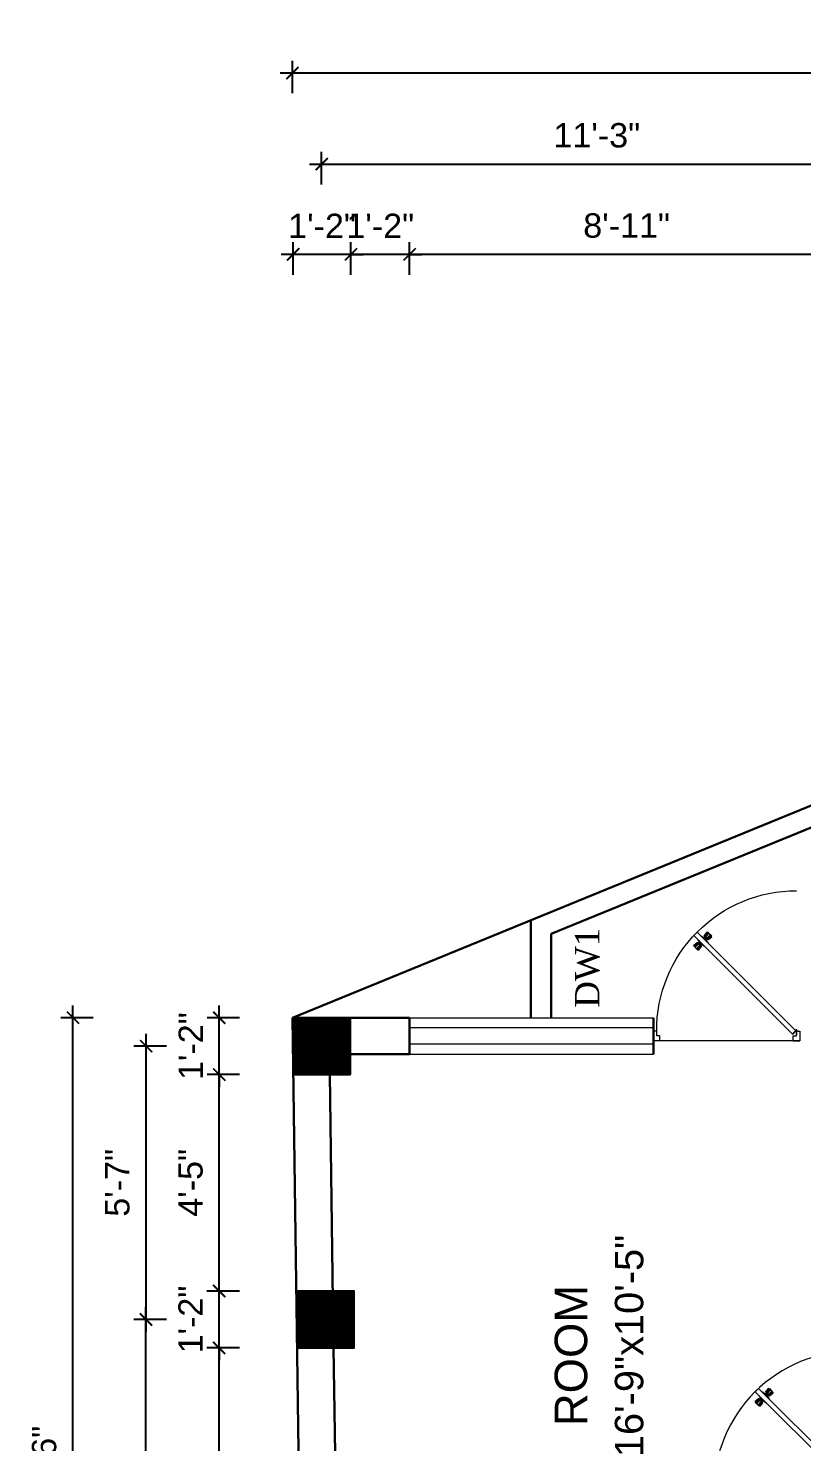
# Model space of a CAD drawing. Header units: inches. Extents: x -4737 to 13205, y 2479 to 13285.
# Drawn here: x -4737 to -4546.7, y 11944.6 to 12292.3 of the extents above; entities that cross this region are included whole.
import ezdxf

# ---------------------------------------------------------------- set-up
doc = ezdxf.new("R2010")
doc.units = ezdxf.units.IN
doc.header["$MEASUREMENT"] = 0
for name, color, linetype, lineweight in [('hatch-.09', 8, 'Continuous', 9), ('Label', 7, 'Continuous', 13), ('ns_DIMS', 1, 'Continuous', 0), ('ns_TEXT', 7, 'Continuous', 13), ('PUERTAS', 7, 'Continuous', 9), ('Text', 7, 'Continuous', 13), ('WALL', 12, 'Continuous', 30), ('wall2', 1, 'Continuous', 15), ('windoow', 4, 'Continuous', 5)]:
    doc.layers.add(name, color=color, linetype=linetype, lineweight=lineweight)
doc.styles.add('arial 1000', font='arial.ttf')
doc.styles.add('dim', font='arial.ttf', dxfattribs={"height": 7})
doc.styles.get("Standard").update_dxf_attribs({"font": 'arial.ttf'})
doc.dimstyles.new("1-8'", dxfattribs={"dimtxt": 6, "dimasz": 3, "dimexe": 3, "dimexo": 6, "dimgap": 4, "dimtad": 1, "dimdec": 0, "dimzin": 0, "dimdsep": 46, "dimlunit": 4, "dimtxsty": 'arial 1000', "dimblk": 'ARCHTICK', "dimcen": 8, "dimdle": 3, "dimclrt": 7, "dimazin": 0, "dimtfac": 1, "dimtdec": 0, "dimtix": 1, "dimtmove": 2, "dimatfit": 3, "dimfxl": 5, "dimfxlon": 1, "dimarcsym": 0})

# ---------------------------------------------------------------- blocks, each defined once
blk = doc.blocks.new('3ft')
at = {"layer": 'PUERTAS', "color": 2}
for p, q in [((1.01, 2.52), (25.23, 26.74)), ((26.05, 25.92), (1.77, 1.64)), ((21.99, 26.11), (21.98, 26.13)), ((26.05, 25.92), (25.23, 26.74)), ((25.42, 22.68), (25.43, 22.67)), ((0, 2.4), (0, 0)), ((0.72, 2.4), (0, 2.4)), ((1.6, 0), (0, 0)), ((0.72, 1.52), (0.72, 2.44)), ((0.8, 1.52), (0.72, 1.52)), ((0.8, 1.52), (0.8, 2.41)), ((0.8, 1.2), (0.8, 1.52)), ((1.6, 1.2), (0.8, 1.2)), ((1.57, 1.84), (0.94, 2.47)), ((1.63, 1.89), (0.97, 2.55)), ((1.63, 1.89), (1.57, 1.84)), ((1.77, 1.64), (1.57, 1.84)), ((1.6, 0), (1.6, 1.2)), ((34.4, 0), (34.4, 1.2)), ((34.4, 1.2), (35.2, 1.2)), ((34.4, 0), (36, 0)), ((35.2, 1.2), (35.2, 2.4)), ((35.2, 2.4), (36, 2.4)), ((36, 0), (36, 2.4))]:
    blk.add_line(p, q, dxfattribs=at)
at = {"layer": 'PUERTAS', "color": 8}
for p, q in [((22.57, 24.94), (21.65, 25.68)), ((22.63, 24.99), (21.69, 25.75)), ((22.74, 25.1), (21.84, 25.9)), ((22.13, 26.28), (21.98, 26.13)), ((22.88, 25.24), (22.01, 26.06)), ((22.13, 26.28), (22.27, 26.42)), ((22.29, 26.41), (22.27, 26.42)), ((23.16, 25.52), (22.34, 26.39)), ((23.3, 25.66), (22.5, 26.56)), ((23.41, 25.77), (22.65, 26.71)), ((22.69, 24.32), (23.02, 24.83)), ((23.46, 25.83), (22.72, 26.75)), ((22.95, 24.96), (22.84, 25.07)), ((22.98, 24.99), (22.86, 25.1)), ((23.03, 25.04), (22.91, 25.15)), ((22.91, 24.53), (23.1, 24.91)), ((23.11, 25.12), (22.99, 25.23)), ((23.13, 24.76), (23.18, 24.99)), ((23.28, 25.3), (23.17, 25.41)), ((23.36, 25.37), (23.25, 25.49)), ((23.31, 24.94), (23.28, 25.08)), ((23.41, 25.43), (23.3, 25.54)), ((23.46, 25.09), (23.32, 25.13)), ((23.44, 25.45), (23.33, 25.56)), ((23.64, 25.27), (23.41, 25.22)), ((23.87, 25.49), (23.49, 25.3)), ((24.08, 25.71), (23.57, 25.38)), ((24.8, 24.56), (24.61, 24.18)), ((25.02, 24.77), (24.68, 24.26)), ((23.63, 23.38), (24.14, 23.72)), ((23.84, 23.6), (24.22, 23.79)), ((24.07, 23.82), (24.3, 23.88)), ((24.25, 24), (24.39, 23.97)), ((24.25, 23.26), (24.99, 22.34)), ((24.27, 23.64), (24.38, 23.53)), ((24.3, 23.67), (24.41, 23.56)), ((24.3, 23.32), (25.06, 22.38)), ((24.35, 23.72), (24.46, 23.61)), ((24.4, 24.15), (24.43, 24.01)), ((24.41, 23.43), (25.2, 22.53)), ((24.43, 23.8), (24.54, 23.69)), ((24.58, 24.33), (24.52, 24.1)), ((24.55, 23.57), (25.37, 22.7)), ((24.6, 23.97), (24.72, 23.86)), ((24.68, 24.05), (24.79, 23.94)), ((24.73, 24.1), (24.85, 23.99)), ((24.76, 24.13), (24.87, 24.02)), ((24.83, 23.85), (25.7, 23.03)), ((24.97, 23.99), (25.87, 23.2)), ((25.08, 24.1), (26.02, 23.34)), ((25.14, 24.15), (26.06, 23.41)), ((25.58, 22.82), (25.43, 22.67)), ((25.58, 22.82), (25.73, 22.97)), ((25.72, 22.98), (25.73, 22.97)), ((0, 0), (36, 0))]:
    blk.add_line(p, q, dxfattribs=at)
at = {"layer": 'PUERTAS', "color": 1}
for p, q in [((21.67, 25.73), (22.17, 26.23)), ((22.49, 24.95), (21.67, 25.61)), ((21.7, 25.82), (22.14, 26.26)), ((21.73, 25.79), (21.7, 25.82)), ((22.58, 26.7), (22.14, 26.26)), ((22.67, 26.73), (22.17, 26.23)), ((22.61, 26.67), (22.58, 26.7)), ((22.6, 24.96), (23.02, 25.38)), ((22.61, 24.25), (22.92, 24.72)), ((22.7, 25.07), (22.71, 25.06)), ((23.45, 25.91), (22.79, 26.73)), ((22.82, 25.06), (23.08, 25.32)), ((22.94, 24.95), (22.83, 25.07)), ((22.92, 24.72), (22.92, 24.72)), ((22.93, 24.94), (23.19, 25.21)), ((22.93, 24.84), (22.93, 24.83)), ((23.44, 25.81), (23.02, 25.38)), ((23.34, 25.58), (23.08, 25.32)), ((23.46, 25.47), (23.19, 25.21)), ((23.33, 25.7), (23.34, 25.69)), ((23.45, 25.46), (23.33, 25.57)), ((23.57, 25.47), (23.57, 25.47)), ((24.15, 25.79), (23.68, 25.48)), ((23.68, 25.48), (23.68, 25.48)), ((24.27, 25.78), (24.26, 25.79)), ((24.79, 24.38), (24.78, 24.37)), ((25.1, 24.84), (24.79, 24.38)), ((25.09, 24.96), (25.1, 24.95)), ((22.62, 24.13), (22.61, 24.14)), ((23.44, 23.31), (23.45, 23.3)), ((23.56, 23.3), (24.03, 23.61)), ((24.03, 23.61), (24.03, 23.62)), ((24.14, 23.62), (24.14, 23.62)), ((24.25, 23.62), (24.51, 23.89)), ((24.26, 23.29), (24.69, 23.71)), ((24.26, 23.63), (24.37, 23.52)), ((24.26, 23.18), (24.92, 22.37)), ((24.37, 23.52), (24.63, 23.77)), ((24.37, 23.4), (24.37, 23.4)), ((24.78, 24.15), (24.51, 23.89)), ((24.89, 24.03), (24.63, 23.77)), ((25.11, 24.14), (24.69, 23.71)), ((24.77, 24.14), (24.88, 24.03)), ((24.78, 24.26), (24.78, 24.26)), ((25, 24.03), (25, 24.03)), ((25.04, 22.36), (25.54, 22.86)), ((25.1, 22.42), (25.13, 22.39)), ((25.13, 22.39), (25.57, 22.83)), ((25.22, 24.14), (26.03, 23.48)), ((26.04, 23.37), (25.54, 22.86)), ((26.01, 23.27), (25.57, 22.83)), ((25.98, 23.3), (26.01, 23.27))]:
    blk.add_line(p, q, dxfattribs=at)
at = {"layer": 'PUERTAS', "color": 2}
for radius in [0.155, 0.0752]:
    blk.add_circle((0.82, 2.56), radius, dxfattribs=at)
at = {"layer": 'PUERTAS', "color": 8}
blk.add_arc((0.82, 2.56), 34.38, 359.7285, 90.0333, dxfattribs=at)
at = {"layer": 'PUERTAS', "color": 1}
for centre, start, end in [((22.54, 25.01), 231.0764, 315), ((22.73, 26.68), 38.9236, 135), ((22.77, 25.12), 225, 315), ((22.99, 24.89), 135, 219.7428), ((22.87, 24.78), 315, 39.7428), ((23.28, 25.63), 315, 45), ((23.39, 25.86), 315, 38.9236), ((23.51, 25.41), 50.2572, 135), ((23.62, 25.53), 230.2572, 315), ((24.2, 25.73), 45, 135), ((24.84, 24.31), 135, 219.7428), ((25.04, 24.89), 315, 45), ((22.67, 24.2), 135, 225), ((23.51, 23.36), 225, 315), ((24.09, 23.56), 50.2572, 135), ((24.2, 23.68), 230.2572, 315), ((24.32, 23.23), 135, 218.9236), ((24.42, 23.46), 135, 225), ((24.72, 24.21), 315, 39.7428), ((24.94, 23.98), 45, 135), ((24.98, 22.42), 218.9236, 315), ((25.17, 24.08), 51.0764, 135), ((25.98, 23.42), 315, 51.0764)]:
    blk.add_arc(centre, 0.08, start, end, dxfattribs=at)
blk = doc.blocks.new('*U238')
at = {"color": 3, "xscale": -1}
blk.add_blockref('3ft', (42, 0), dxfattribs=at)
blk = doc.blocks.new('*U36')
at = {"color": 3}
blk.add_blockref('3ft', (0, 0), dxfattribs=at)
blk = doc.blocks.new('_ArchTick')
at = {"color": 0, "const_width": 0.15}
blk.add_lwpolyline([(-0.5, -0.5), (0.5, 0.5)], dxfattribs=at)
blk = doc.blocks.new('*D1279')
at = {"layer": 'Defpoints', "color": 0, "transparency": 16777216}
for p in [(-4643.16, 12236.7), (-4536.36, 12104.34), (-4643.16, 12048.89)]:
    blk.add_point(p, dxfattribs=at)
at = {"layer": 'ns_DIMS', "color": 0, "lineweight": -2, "transparency": 16777216}
for p, q in [((-4643.16, 12231.7), (-4643.16, 12239.7)), ((-4536.36, 12231.7), (-4536.36, 12239.7)), ((-4533.36, 12236.7), (-4646.16, 12236.7))]:
    blk.add_line(p, q, dxfattribs=at)
at = {"layer": 'ns_DIMS', "color": 0, "lineweight": -2, "transparency": 16777216, "xscale": 3, "yscale": 3, "zscale": 3, "rotation": 180}
blk.add_blockref('_ArchTick', (-4643.16, 12236.7), dxfattribs=at)
at = {"layer": 'ns_DIMS', "color": 0, "lineweight": -2, "transparency": 16777216, "xscale": 3, "yscale": 3, "zscale": 3}
blk.add_blockref('_ArchTick', (-4536.36, 12236.7), dxfattribs=at)
at = {"layer": 'ns_DIMS', "color": 7, "transparency": 16777216, "insert": (-4589.76, 12243.76), "char_height": 6, "attachment_point": 5, "style": 'arial 1000'}
blk.add_mtext('8\'-11"', dxfattribs=at)
blk = doc.blocks.new('*D1280')
at = {"layer": 'Defpoints', "color": 0, "transparency": 16777216}
for p in [(-4657.59, 12236.7), (-4657.59, 12048.89), (-4643.16, 12048.89)]:
    blk.add_point(p, dxfattribs=at)
at = {"layer": 'ns_DIMS', "color": 0, "lineweight": -2, "transparency": 16777216}
for p, q in [((-4657.59, 12231.7), (-4657.59, 12239.7)), ((-4643.16, 12231.7), (-4643.16, 12239.7)), ((-4657.59, 12236.7), (-4660.59, 12236.7)), ((-4643.16, 12236.7), (-4657.59, 12236.7)), ((-4643.16, 12236.7), (-4640.16, 12236.7))]:
    blk.add_line(p, q, dxfattribs=at)
at = {"layer": 'ns_DIMS', "color": 0, "lineweight": -2, "transparency": 16777216, "xscale": 3, "yscale": 3, "zscale": 3}
blk.add_blockref('_ArchTick', (-4657.59, 12236.7), dxfattribs=at)
at = {"layer": 'ns_DIMS', "color": 0, "lineweight": -2, "transparency": 16777216, "xscale": 3, "yscale": 3, "zscale": 3, "rotation": 180}
blk.add_blockref('_ArchTick', (-4643.16, 12236.7), dxfattribs=at)
at = {"layer": 'ns_DIMS', "color": 7, "transparency": 16777216, "insert": (-4650.38, 12243.71), "char_height": 6, "attachment_point": 5, "style": 'arial 1000'}
blk.add_mtext('1\'-2"', dxfattribs=at)
blk = doc.blocks.new('*D1281')
at = {"layer": 'Defpoints', "color": 0, "transparency": 16777216}
for p in [(-4671.81, 12236.7), (-4671.81, 12048.89), (-4657.59, 12048.89)]:
    blk.add_point(p, dxfattribs=at)
at = {"layer": 'ns_DIMS', "color": 0, "lineweight": -2, "transparency": 16777216}
for p, q in [((-4671.81, 12231.7), (-4671.81, 12239.7)), ((-4657.59, 12231.7), (-4657.59, 12239.7)), ((-4671.81, 12236.7), (-4674.81, 12236.7)), ((-4657.59, 12236.7), (-4671.81, 12236.7)), ((-4657.59, 12236.7), (-4654.59, 12236.7))]:
    blk.add_line(p, q, dxfattribs=at)
at = {"layer": 'ns_DIMS', "color": 0, "lineweight": -2, "transparency": 16777216, "xscale": 3, "yscale": 3, "zscale": 3}
blk.add_blockref('_ArchTick', (-4671.81, 12236.7), dxfattribs=at)
at = {"layer": 'ns_DIMS', "color": 0, "lineweight": -2, "transparency": 16777216, "xscale": 3, "yscale": 3, "zscale": 3, "rotation": 180}
blk.add_blockref('_ArchTick', (-4657.59, 12236.7), dxfattribs=at)
at = {"layer": 'ns_DIMS', "color": 7, "transparency": 16777216, "insert": (-4664.7, 12243.71), "char_height": 6, "attachment_point": 5, "style": 'arial 1000'}
blk.add_mtext('1\'-2"', dxfattribs=at)
blk = doc.blocks.new('*D1282')
at = {"layer": 'Defpoints', "color": 0, "transparency": 16777216}
for p in [(-4529.36, 12258.9), (-4529.36, 12104.34), (-4664.81, 12048.89)]:
    blk.add_point(p, dxfattribs=at)
at = {"layer": 'ns_DIMS', "color": 0, "lineweight": -2, "transparency": 16777216}
for p, q in [((-4664.81, 12253.9), (-4664.81, 12261.9)), ((-4529.36, 12253.9), (-4529.36, 12261.9)), ((-4667.81, 12258.9), (-4526.36, 12258.9))]:
    blk.add_line(p, q, dxfattribs=at)
at = {"layer": 'ns_DIMS', "color": 0, "lineweight": -2, "transparency": 16777216, "xscale": 3, "yscale": 3, "zscale": 3, "rotation": 180}
blk.add_blockref('_ArchTick', (-4664.81, 12258.9), dxfattribs=at)
at = {"layer": 'ns_DIMS', "color": 0, "lineweight": -2, "transparency": 16777216, "xscale": 3, "yscale": 3, "zscale": 3}
blk.add_blockref('_ArchTick', (-4529.36, 12258.9), dxfattribs=at)
at = {"layer": 'ns_DIMS', "color": 7, "transparency": 16777216, "insert": (-4597.09, 12265.96), "char_height": 6, "attachment_point": 5, "style": 'arial 1000'}
blk.add_mtext('11\'-3"', dxfattribs=at)
blk = doc.blocks.new('*D1191')
at = {"layer": 'Defpoints', "color": 0, "transparency": 16777216}
for p in [(-4672.01, 12281.32), (-4263.36, 12157.49), (-4672.01, 12048.89)]:
    blk.add_point(p, dxfattribs=at)
at = {"layer": 'ns_DIMS', "color": 0, "lineweight": -2, "transparency": 16777216}
for p, q in [((-4672.01, 12276.32), (-4672.01, 12284.32)), ((-4263.36, 12276.32), (-4263.36, 12284.32)), ((-4260.36, 12281.32), (-4675.01, 12281.32))]:
    blk.add_line(p, q, dxfattribs=at)
at = {"layer": 'ns_DIMS', "color": 0, "lineweight": -2, "transparency": 16777216, "xscale": 3, "yscale": 3, "zscale": 3, "rotation": 180}
blk.add_blockref('_ArchTick', (-4672.01, 12281.32), dxfattribs=at)
at = {"layer": 'ns_DIMS', "color": 0, "lineweight": -2, "transparency": 16777216, "xscale": 3, "yscale": 3, "zscale": 3}
blk.add_blockref('_ArchTick', (-4263.36, 12281.32), dxfattribs=at)
at = {"layer": 'ns_DIMS', "color": 7, "transparency": 16777216, "insert": (-4467.69, 12288.39), "char_height": 6, "attachment_point": 5, "style": 'arial 1000'}
blk.add_mtext('34\'-1"', dxfattribs=at)
blk = doc.blocks.new('*D1193')
at = {"layer": 'Defpoints', "color": 0, "transparency": 16777216}
for p in [(-4708.04, 11974.63), (-4670.86, 11974.63), (-4668.87, 11834.43)]:
    blk.add_point(p, dxfattribs=at)
at = {"layer": 'ns_DIMS', "color": 0, "lineweight": -2, "transparency": 16777216}
for p, q in [((-4708.04, 11831.43), (-4708.04, 11977.63)), ((-4703.04, 11974.63), (-4711.04, 11974.63)), ((-4703.04, 11834.43), (-4711.04, 11834.43))]:
    blk.add_line(p, q, dxfattribs=at)
at = {"layer": 'ns_DIMS', "color": 0, "lineweight": -2, "transparency": 16777216, "xscale": 3, "yscale": 3, "zscale": 3}
for p, rotation in [((-4708.04, 11974.63), 90), ((-4708.04, 11834.43), 270)]:
    blk.add_blockref('_ArchTick', p, dxfattribs=dict(at, rotation=rotation))
at = {"layer": 'ns_DIMS', "color": 7, "transparency": 16777216, "insert": (-4715.11, 11904.53), "char_height": 6, "attachment_point": 5, "rotation": 90, "style": 'arial 1000'}
blk.add_mtext('11\'-8"', dxfattribs=at)
blk = doc.blocks.new('*D1194')
at = {"layer": 'Defpoints', "color": 0, "transparency": 16777216}
for p in [(-4726.01, 12048.89), (-4672.01, 12048.89), (-4668.87, 11826.74)]:
    blk.add_point(p, dxfattribs=at)
at = {"layer": 'ns_DIMS', "color": 0, "lineweight": -2, "transparency": 16777216}
for p, q in [((-4726.01, 11823.74), (-4726.01, 12051.89)), ((-4721.01, 12048.89), (-4729.01, 12048.89)), ((-4721.01, 11826.74), (-4729.01, 11826.74))]:
    blk.add_line(p, q, dxfattribs=at)
at = {"layer": 'ns_DIMS', "color": 0, "lineweight": -2, "transparency": 16777216, "xscale": 3, "yscale": 3, "zscale": 3}
for p, rotation in [((-4726.01, 12048.89), 90), ((-4726.01, 11826.74), 270)]:
    blk.add_blockref('_ArchTick', p, dxfattribs=dict(at, rotation=rotation))
at = {"layer": 'ns_DIMS', "color": 7, "transparency": 16777216, "insert": (-4733.08, 11937.81), "char_height": 6, "attachment_point": 5, "rotation": 90, "style": 'arial 1000'}
blk.add_mtext('18\'-6"', dxfattribs=at)
blk = doc.blocks.new('*D1195')
at = {"layer": 'Defpoints', "color": 0, "transparency": 16777216}
for p in [(-4690.04, 11967.63), (-4670.86, 11967.63), (-4668.87, 11841.43)]:
    blk.add_point(p, dxfattribs=at)
at = {"layer": 'ns_DIMS', "color": 0, "lineweight": -2, "transparency": 16777216}
for p, q in [((-4690.04, 11838.43), (-4690.04, 11970.63)), ((-4685.04, 11967.63), (-4693.04, 11967.63)), ((-4685.04, 11841.43), (-4693.04, 11841.43))]:
    blk.add_line(p, q, dxfattribs=at)
at = {"layer": 'ns_DIMS', "color": 0, "lineweight": -2, "transparency": 16777216, "xscale": 3, "yscale": 3, "zscale": 3}
for p, rotation in [((-4690.04, 11967.63), 90), ((-4690.04, 11841.43), 270)]:
    blk.add_blockref('_ArchTick', p, dxfattribs=dict(at, rotation=rotation))
at = {"layer": 'ns_DIMS', "color": 7, "transparency": 16777216, "insert": (-4697.11, 11904.53), "char_height": 6, "attachment_point": 5, "rotation": 90, "style": 'arial 1000'}
blk.add_mtext('10\'-6"', dxfattribs=at)
blk = doc.blocks.new('*D1196')
at = {"layer": 'Defpoints', "color": 0, "transparency": 16777216}
for p in [(-4690.04, 11981.63), (-4670.86, 11981.63), (-4670.86, 11967.63)]:
    blk.add_point(p, dxfattribs=at)
at = {"layer": 'ns_DIMS', "color": 0, "lineweight": -2, "transparency": 16777216}
for p, q in [((-4690.04, 11981.63), (-4690.04, 11984.63)), ((-4685.04, 11981.63), (-4693.04, 11981.63)), ((-4690.04, 11967.63), (-4690.04, 11981.63)), ((-4685.04, 11967.63), (-4693.04, 11967.63)), ((-4690.04, 11967.63), (-4690.04, 11964.63))]:
    blk.add_line(p, q, dxfattribs=at)
at = {"layer": 'ns_DIMS', "color": 0, "lineweight": -2, "transparency": 16777216, "xscale": 3, "yscale": 3, "zscale": 3}
for p, rotation in [((-4690.04, 11981.63), 270), ((-4690.04, 11967.63), 90)]:
    blk.add_blockref('_ArchTick', p, dxfattribs=dict(at, rotation=rotation))
at = {"layer": 'ns_DIMS', "color": 7, "transparency": 16777216, "insert": (-4697.06, 11974.63), "char_height": 6, "attachment_point": 5, "rotation": 90, "style": 'arial 1000'}
blk.add_mtext('1\'-2"', dxfattribs=at)
blk = doc.blocks.new('*D1197')
at = {"layer": 'Defpoints', "color": 0, "transparency": 16777216}
for p in [(-4690.01, 12034.89), (-4671.81, 12034.89), (-4670.86, 11981.63)]:
    blk.add_point(p, dxfattribs=at)
at = {"layer": 'ns_DIMS', "color": 0, "lineweight": -2, "transparency": 16777216}
for p, q in [((-4690.01, 11978.63), (-4690.01, 12037.89)), ((-4685.01, 12034.89), (-4693.01, 12034.89)), ((-4685.01, 11981.63), (-4693.01, 11981.63))]:
    blk.add_line(p, q, dxfattribs=at)
at = {"layer": 'ns_DIMS', "color": 0, "lineweight": -2, "transparency": 16777216, "xscale": 3, "yscale": 3, "zscale": 3}
for p, rotation in [((-4690.01, 12034.89), 90), ((-4690.01, 11981.63), 270)]:
    blk.add_blockref('_ArchTick', p, dxfattribs=dict(at, rotation=rotation))
at = {"layer": 'ns_DIMS', "color": 7, "transparency": 16777216, "insert": (-4697.06, 12008.26), "char_height": 6, "attachment_point": 5, "rotation": 90, "style": 'arial 1000'}
blk.add_mtext('4\'-5"', dxfattribs=at)
blk = doc.blocks.new('*D1198')
at = {"layer": 'Defpoints', "color": 0, "transparency": 16777216}
for p in [(-4690.01, 12048.89), (-4672.01, 12048.89), (-4671.81, 12034.89)]:
    blk.add_point(p, dxfattribs=at)
at = {"layer": 'ns_DIMS', "color": 0, "lineweight": -2, "transparency": 16777216}
for p, q in [((-4690.01, 12048.89), (-4690.01, 12051.89)), ((-4685.01, 12048.89), (-4693.01, 12048.89)), ((-4690.01, 12034.89), (-4690.01, 12048.89)), ((-4685.01, 12034.89), (-4693.01, 12034.89)), ((-4690.01, 12034.89), (-4690.01, 12031.89))]:
    blk.add_line(p, q, dxfattribs=at)
at = {"layer": 'ns_DIMS', "color": 0, "lineweight": -2, "transparency": 16777216, "xscale": 3, "yscale": 3, "zscale": 3}
for p, rotation in [((-4690.01, 12048.89), 270), ((-4690.01, 12034.89), 90)]:
    blk.add_blockref('_ArchTick', p, dxfattribs=dict(at, rotation=rotation))
at = {"layer": 'ns_DIMS', "color": 7, "transparency": 16777216, "insert": (-4697.02, 12041.89), "char_height": 6, "attachment_point": 5, "rotation": 90, "style": 'arial 1000'}
blk.add_mtext('1\'-2"', dxfattribs=at)
blk = doc.blocks.new('*D1199')
at = {"layer": 'Defpoints', "color": 0, "transparency": 16777216}
for p in [(-4708.01, 12041.89), (-4672.01, 12041.89), (-4670.86, 11974.63)]:
    blk.add_point(p, dxfattribs=at)
at = {"layer": 'ns_DIMS', "color": 0, "lineweight": -2, "transparency": 16777216}
for p, q in [((-4708.01, 11971.63), (-4708.01, 12044.89)), ((-4703.01, 12041.89), (-4711.01, 12041.89)), ((-4703.01, 11974.63), (-4711.01, 11974.63))]:
    blk.add_line(p, q, dxfattribs=at)
at = {"layer": 'ns_DIMS', "color": 0, "lineweight": -2, "transparency": 16777216, "xscale": 3, "yscale": 3, "zscale": 3}
for p, rotation in [((-4708.01, 12041.89), 90), ((-4708.01, 11974.63), 270)]:
    blk.add_blockref('_ArchTick', p, dxfattribs=dict(at, rotation=rotation))
at = {"layer": 'ns_DIMS', "color": 7, "transparency": 16777216, "insert": (-4715.06, 12008.26), "char_height": 6, "attachment_point": 5, "rotation": 90, "style": 'arial 1000'}
blk.add_mtext('5\'-7"', dxfattribs=at)

msp = doc.modelspace()

# ---------------------------------------------------------------- hatches: boundary and pattern name
at = {"layer": 'hatch-.09'}
h = msp.add_hatch(dxfattribs=at)
h.set_pattern_fill('ANSI31', color=256, angle=90)
h.set_pattern_definition([(135, (-4381.67569, -3397.50357), (-0.0883883476, -0.0883883476), [])])
h.paths.add_polyline_path([(-4671.81, 12048.89), (-4671.81, 12034.89), (-4657.81, 12034.89), (-4657.81, 12048.89)])
h = msp.add_hatch(dxfattribs=at)
h.set_pattern_fill('ANSI31', color=256, angle=90)
h.set_pattern_definition([(135, (-4380.72496, -3464.76247), (-0.0883883476, -0.0883883476), [])])
h.paths.add_polyline_path([(-4670.86, 11981.63), (-4670.86, 11967.63), (-4656.86, 11967.63), (-4656.86, 11981.63)])

# ---------------------------------------------------------------- linework, layer by layer
at = {"layer": 'WALL'}
for p, q in [((-4672.01, 12048.89), (-4537.36, 12103.93)), ((-4608.31, 12069.53), (-4537.36, 12098.53)), ((-4613.31, 12072.89), (-4613.31, 12048.89)), ((-4608.31, 12069.53), (-4608.31, 12048.89)), ((-4672.01, 12048.89), (-4668.87, 11826.74)), ((-4672.01, 12048.89), (-4643.16, 12048.89)), ((-4643.16, 12039.89), (-4643.16, 12048.89)), ((-4583.16, 12039.89), (-4583.16, 12048.89)), ((-4658.01, 12039.89), (-4643.16, 12039.89)), ((-4662.82, 12034.89), (-4662.03, 11979.38)), ((-4661.86, 11967.63), (-4660.08, 11841.43))]:
    msp.add_line(p, q, dxfattribs=at)
for points in [[(-4671.81, 12034.89), (-4671.81, 12048.89), (-4657.81, 12048.89), (-4657.81, 12034.89)], [(-4670.86, 11967.63), (-4670.86, 11981.63), (-4656.86, 11981.63), (-4656.86, 11967.63)]]:
    msp.add_lwpolyline(points, close=True, dxfattribs=at)
at = {"layer": 'wall2'}
for p, q in [((-4643.16, 12048.89), (-4583.16, 12048.89)), ((-4643.16, 12039.89), (-4583.16, 12039.89))]:
    msp.add_line(p, q, dxfattribs=at)
at = {"layer": 'windoow'}
for p, q in [((-4583.16, 12046.39), (-4643.16, 12046.39)), ((-4583.16, 12042.39), (-4643.16, 12042.39))]:
    msp.add_line(p, q, dxfattribs=at)

# ---------------------------------------------------------------- block references
at = {"layer": 'WALL', "xscale": -1}
msp.add_blockref('*U36', (-4547.16, 12043.19), dxfattribs=at)
at = {"layer": 'WALL', "xscale": -1, "rotation": 90}
msp.add_blockref('*U238', (-4531.36, 11973.63), dxfattribs=at)

# ---------------------------------------------------------------- texts
at = {"layer": 'Label', "color": 5, "linetype": 'ByBlock', "insert": (-4607.46, 11965.77), "char_height": 8, "width": 88.4068, "attachment_point": 2, "rotation": 90, "style": 'dim'}
msp.add_mtext('ROOM', dxfattribs=at)
at = {"layer": 'ns_TEXT', "insert": (-4602.46, 12049.45), "char_height": 6, "attachment_point": 1, "rotation": 90}
msp.add_mtext_dynamic_manual_height_columns('\\pi1.89167;{\\fTimes New Roman|b0|i0|c0|p18;DW1}', width=21.7401, gutter_width=72, heights=[4.46], dxfattribs=at)
at = {"layer": 'Text', "insert": (-4592.66, 11968.12), "char_height": 7, "width": 440.957, "attachment_point": 2, "rotation": 90}
msp.add_mtext('16\'-9"x10\'-5"', dxfattribs=at)

# ---------------------------------------------------------------- dimensions: what is measured, and where the dimension line sits
at = {"layer": 'ns_DIMS'}
for base, p1, p2, angle, picture, middle in [((-4672.01, 12281.32), (-4263.36, 12157.49), (-4672.01, 12048.89), 180, '*D1191', (-4467.69, 12288.39)), ((-4529.36, 12258.9), (-4664.81, 12048.89), (-4529.36, 12104.34), 180, '*D1282', (-4597.09, 12265.96)), ((-4671.81, 12236.7), (-4657.59, 12048.89), (-4671.81, 12048.89), 180, '*D1281', (-4664.7, 12243.71)), ((-4657.59, 12236.7), (-4643.16, 12048.89), (-4657.59, 12048.89), 180, '*D1280', (-4650.38, 12243.71)), ((-4643.16, 12236.7), (-4536.36, 12104.34), (-4643.16, 12048.89), 180, '*D1279', (-4589.76, 12243.76)), ((-4726.01, 12048.89), (-4668.87, 11826.74), (-4672.01, 12048.89), 90, '*D1194', (-4733.08, 11937.81)), ((-4690.01, 12048.89), (-4671.81, 12034.89), (-4672.01, 12048.89), 90, '*D1198', (-4697.02, 12041.89)), ((-4708.01, 12041.89), (-4670.86, 11974.63), (-4672.01, 12041.89), 90, '*D1199', (-4715.06, 12008.26)), ((-4690.01, 12034.89), (-4670.86, 11981.63), (-4671.81, 12034.89), 90, '*D1197', (-4697.06, 12008.26)), ((-4690.04, 11981.63), (-4670.86, 11967.63), (-4670.86, 11981.63), 90, '*D1196', (-4697.06, 11974.63)), ((-4708.04, 11974.63), (-4668.87, 11834.43), (-4670.86, 11974.63), 90, '*D1193', (-4715.11, 11904.53)), ((-4690.04, 11967.63), (-4668.87, 11841.43), (-4670.86, 11967.63), 90, '*D1195', (-4697.11, 11904.53))]:
    dim = msp.add_linear_dim(base=base, p1=p1, p2=p2, angle=angle, dimstyle="1-8'", dxfattribs=at)
    dim.commit()
    dim.dimension.update_dxf_attribs({"geometry": picture, "text_midpoint": middle})

doc.saveas('drawing.dxf')
